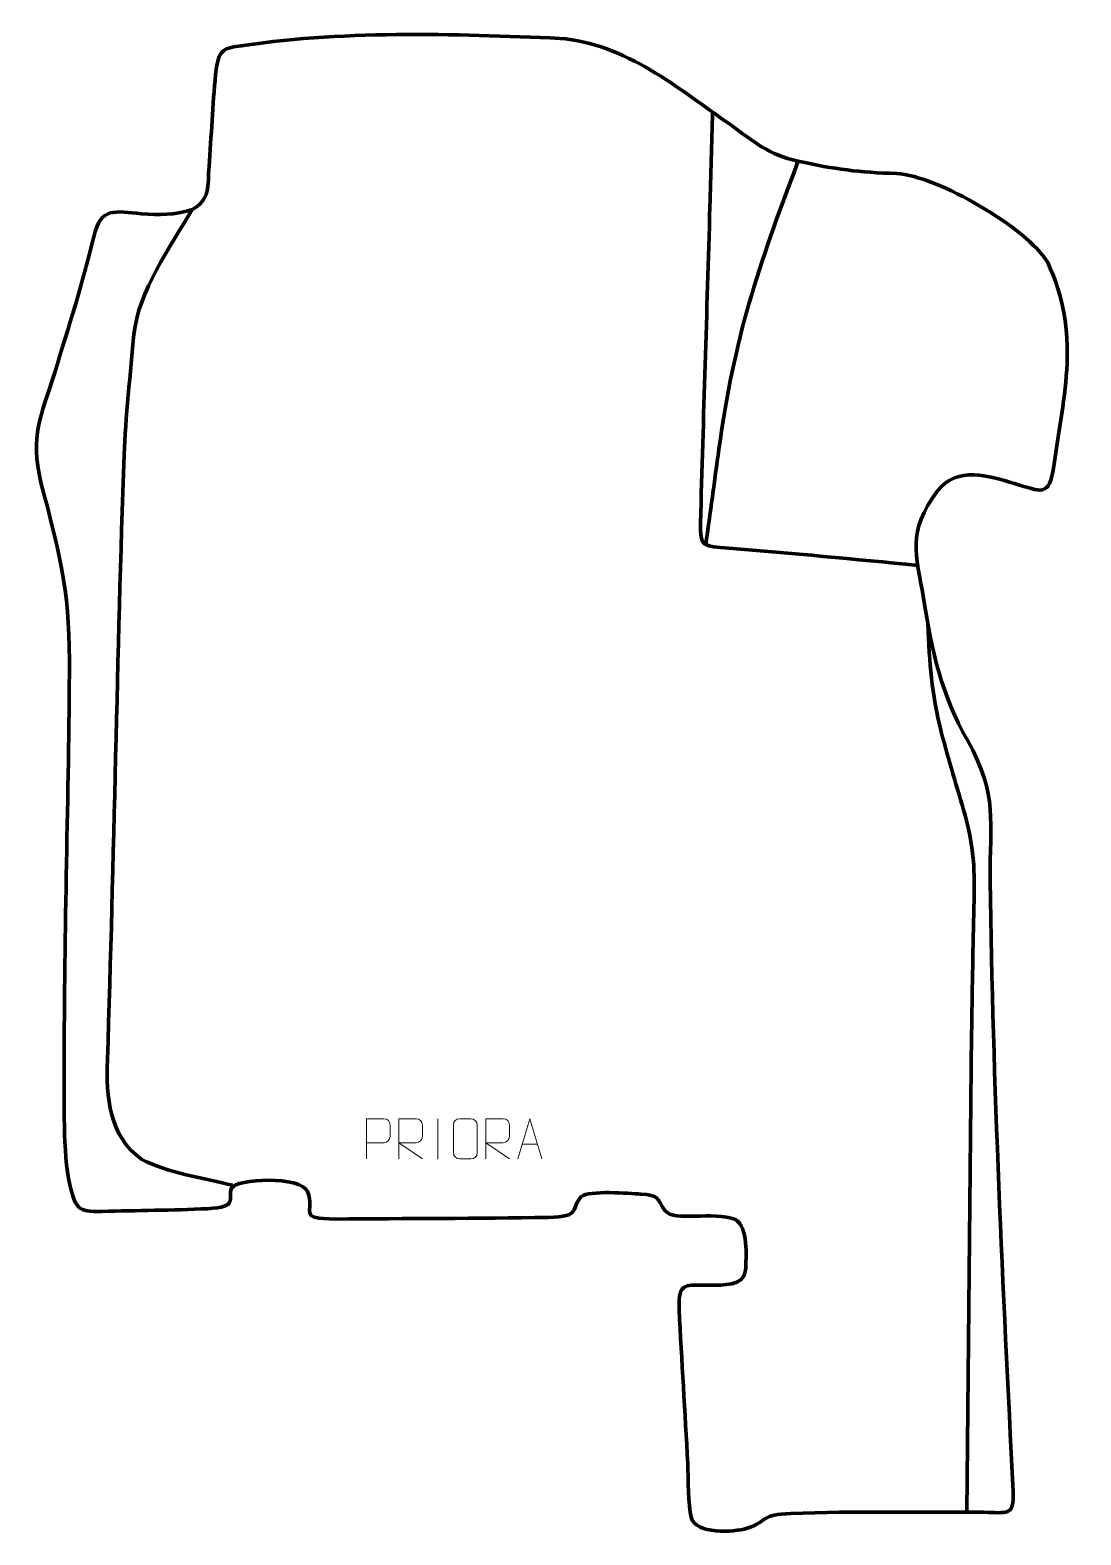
# Model space of a CAD drawing. Header units: millimetres. Extents: x -560 to 92, y -109 to 825.
import ezdxf

# ---------------------------------------------------------------- set-up
doc = ezdxf.new("R2010")
doc.units = ezdxf.units.MM
doc.header["$MEASUREMENT"] = 0
doc.layers.add('layer 2', color=7, linetype='Continuous')
doc.layers.add('layer 3', color=7, linetype='Continuous')

msp = doc.modelspace()

# ---------------------------------------------------------------- linework, layer by layer
at = {"layer": 'layer 2', "color": 140, "lineweight": 158}
for points, knots in [([(-136.1982, 773.7322), (-136.7445, 754.2051), (-137.2908, 734.678), (-137.8371, 715.1509), (-137.8371, 715.1509), (-139.6685, 649.6912), (-141.9132, 584.2357), (-143.6673, 518.7774), (-143.6673, 518.7774), (-144.079, 503.2425), (-141.5283, 504.501), (-126.1738, 503.2473), (-126.1738, 503.2473), (-87.0558, 500.0535), (-47.9646, 496.2568), (-8.8961, 492.5029)], [0, 0, 0, 0, 0.2, 0.2, 0.2, 0.2, 0.4, 0.4, 0.4, 0.4, 0.6, 0.6, 0.6, 0.6, 1, 1, 1, 1]), ([(-140.4148, 505.3476), (-137.6848, 525.1089), (-134.9549, 544.8701), (-132.225, 564.6314), (-132.225, 564.6314), (-122.9007, 633.8687), (-107.6219, 678.2836), (-83.6362, 741.8101), (-83.6362, 741.8101), (-83.6362, 741.8101), (-83.1072, 743.2094), (-83.1072, 743.2094)], [0, 0, 0, 0, 0.25, 0.25, 0.25, 0.25, 0.5, 0.5, 0.5, 0.5, 1, 1, 1, 1]), ([(-459.041, 713.311), (-472.0703, 690.9339), (-492.6875, 661.8153), (-495.0921, 635.876), (-495.0921, 635.876), (-497.2077, 613.0572), (-500.428, 583.0508), (-501.1981, 561.2091), (-501.1981, 561.2091), (-505.5866, 436.7604), (-507.4392, 310.6733), (-511.5579, 185.7144), (-511.5579, 185.7144), (-512.3143, 162.5359), (-510.7393, 138.5089), (-490.1811, 123.8751), (-490.1811, 123.8751), (-475.6868, 116.1557), (-450.3761, 111.8586), (-433.8755, 107.8992)], [0, 0, 0, 0, 0.16666667, 0.16666667, 0.16666667, 0.16666667, 0.33333333, 0.33333333, 0.33333333, 0.33333333, 0.5, 0.5, 0.5, 0.5, 0.66666667, 0.66666667, 0.66666667, 0.66666667, 1, 1, 1, 1]), ([(-2.6137, 456.4098), (-1.5789, 430.9228), (-0.627, 414.2009), (5.6733, 389.1391), (5.6733, 389.1391), (10.0919, 371.7844), (15.5499, 354.6782), (20.3935, 337.4332), (20.3935, 337.4332), (26.9069, 314.0071), (26.4429, 299.5203), (25.7854, 276.1342), (25.7854, 276.1342), (25.2768, 251.5189), (24.9069, 226.9009), (24.4457, 202.2847), (24.4457, 202.2847), (24.4457, 202.2847), (21.5543, -94.9474), (21.5543, -94.9474)], [0, 0, 0, 0, 0.16666667, 0.16666667, 0.16666667, 0.16666667, 0.33333333, 0.33333333, 0.33333333, 0.33333333, 0.5, 0.5, 0.5, 0.5, 0.66666667, 0.66666667, 0.66666667, 0.66666667, 1, 1, 1, 1])]:
    msp.add_open_spline(points, degree=3, knots=knots, dxfattribs=at)
at = {"layer": 'layer 2', "color": 250, "lineweight": 9}
for points, knots in [([(-350.8732, 124.2133), (-350.8732, 124.2133), (-350.8732, 149.1669), (-350.8732, 149.1669), (-350.8732, 149.1669), (-347.2782, 149.1669), (-343.6829, 149.1669), (-340.0875, 149.1669), (-340.0875, 149.1669), (-337.7623, 149.129), (-336.2049, 147.6389), (-336.2091, 145.2728), (-336.2091, 145.2728), (-336.2095, 143.2371), (-336.2095, 140.1778), (-336.2091, 138.1418), (-336.2091, 138.1418), (-336.2156, 136.2664), (-338.0278, 134.3245), (-340.0374, 134.3054), (-340.0374, 134.3054), (-340.0374, 134.3054), (-350.8732, 134.3054), (-350.8732, 134.3054)], [0, 0, 0, 0, 0.14285714, 0.14285714, 0.14285714, 0.14285714, 0.28571429, 0.28571429, 0.28571429, 0.28571429, 0.42857143, 0.42857143, 0.42857143, 0.42857143, 0.57142857, 0.57142857, 0.57142857, 0.57142857, 0.71428571, 0.71428571, 0.71428571, 0.71428571, 1, 1, 1, 1]), ([(-330.8732, 124.2134), (-330.8732, 124.2134), (-330.8732, 149.1669), (-330.8732, 149.1669), (-330.8732, 149.1669), (-327.2784, 149.1669), (-323.6829, 149.1669), (-320.0877, 149.1669), (-320.0877, 149.1669), (-317.7624, 149.1292), (-316.2051, 147.6392), (-316.2092, 145.2728), (-316.2092, 145.2728), (-316.2096, 143.2373), (-316.2096, 140.1779), (-316.2092, 138.1419), (-316.2092, 138.1419), (-316.2157, 136.2664), (-318.028, 134.3246), (-320.0375, 134.3055), (-320.0375, 134.3055), (-320.0375, 134.3055), (-330.8732, 134.3055), (-330.8732, 134.3055), (-330.8732, 134.3055), (-330.8732, 134.3055), (-316.2185, 124.2134), (-316.2185, 124.2134)], [0, 0, 0, 0, 0.125, 0.125, 0.125, 0.125, 0.25, 0.25, 0.25, 0.25, 0.375, 0.375, 0.375, 0.375, 0.5, 0.5, 0.5, 0.5, 0.625, 0.625, 0.625, 0.625, 0.75, 0.75, 0.75, 0.75, 1, 1, 1, 1]), ([(-293.0607, 149.1666), (-290.735, 149.1666), (-288.4089, 149.1666), (-286.0828, 149.1666), (-286.0828, 149.1666), (-284.1362, 149.2022), (-282.1448, 147.7106), (-282.1181, 145.273), (-282.1181, 145.273), (-282.1185, 139.5261), (-282.1185, 133.7788), (-282.1181, 128.0311), (-282.1181, 128.0311), (-282.2579, 125.7077), (-283.9351, 124.2281), (-286.0828, 124.2173), (-286.0828, 124.2173), (-288.4147, 124.2177), (-290.7466, 124.2177), (-293.0781, 124.2173), (-293.0781, 124.2173), (-295.0031, 124.1119), (-296.9752, 125.9964), (-296.964, 128.0137), (-296.964, 128.0137), (-296.9637, 133.7838), (-296.9637, 139.5535), (-296.964, 145.3228), (-296.964, 145.3228), (-296.9598, 147.4609), (-295.2131, 149.1801), (-293.0607, 149.1666)], [0, 0, 0, 0, 0.11111111, 0.11111111, 0.11111111, 0.11111111, 0.22222222, 0.22222222, 0.22222222, 0.22222222, 0.33333333, 0.33333333, 0.33333333, 0.33333333, 0.44444444, 0.44444444, 0.44444444, 0.44444444, 0.55555556, 0.55555556, 0.55555556, 0.55555556, 0.66666667, 0.66666667, 0.66666667, 0.66666667, 0.77777778, 0.77777778, 0.77777778, 0.77777778, 1, 1, 1, 1]), ([(-276.8732, 124.2134), (-276.8732, 124.2134), (-276.8732, 149.1669), (-276.8732, 149.1669), (-276.8732, 149.1669), (-273.2784, 149.1669), (-269.6829, 149.1669), (-266.0877, 149.1669), (-266.0877, 149.1669), (-263.7624, 149.1292), (-262.2051, 147.6392), (-262.2092, 145.2728), (-262.2092, 145.2728), (-262.2096, 143.2373), (-262.2096, 140.1779), (-262.2092, 138.1419), (-262.2092, 138.1419), (-262.2157, 136.2664), (-264.028, 134.3246), (-266.0375, 134.3055), (-266.0375, 134.3055), (-266.0375, 134.3055), (-276.8732, 134.3055), (-276.8732, 134.3055), (-276.8732, 134.3055), (-276.8732, 134.3055), (-262.2185, 124.2134), (-262.2185, 124.2134)], [0, 0, 0, 0, 0.125, 0.125, 0.125, 0.125, 0.25, 0.25, 0.25, 0.25, 0.375, 0.375, 0.375, 0.375, 0.5, 0.5, 0.5, 0.5, 0.625, 0.625, 0.625, 0.625, 0.75, 0.75, 0.75, 0.75, 1, 1, 1, 1]), ([(-257.0115, 124.2134), (-257.0115, 124.2134), (-249.6405, 149.1669), (-249.6405, 149.1669), (-249.6405, 149.1669), (-249.6405, 149.1669), (-242.0706, 124.2134), (-242.0706, 124.2134)], [0, 0, 0, 0, 0.33333333, 0.33333333, 0.33333333, 0.33333333, 1, 1, 1, 1])]:
    msp.add_open_spline(points, degree=3, knots=knots, dxfattribs=at)
for points in [[(-306.5411, 149.1772), (-306.5411, 149.1772), (-306.5411, 124.2031), (-306.5411, 124.2031)], [(-254.2889, 133.4628), (-254.2889, 133.4628), (-244.7932, 133.4628), (-244.7932, 133.4628)]]:
    msp.add_open_spline(points, degree=3, dxfattribs=at)
at = {"layer": 'layer 3', "color": 242, "lineweight": 158}
msp.add_open_spline([(-459.6144, 713.0383), (-447.534, 718.6109), (-449.4273, 728.3396), (-448.5476, 739.9681), (-448.5476, 739.9681), (-447.1341, 758.8783), (-446.2284, 778.1591), (-444.4852, 796.9861), (-444.4852, 796.9861), (-443.2065, 810.7954), (-440.2626, 812.921), (-433.1044, 814.0897), (-433.1044, 814.0897), (-368.931, 824.5694), (-295.8301, 822.296), (-230.932, 819.4272), (-230.932, 819.4272), (-190.4001, 816.4199), (-157.114, 788.184), (-124.9353, 765.7238), (-124.9353, 765.7238), (-110.0091, 755.1441), (-101.6407, 747.2329), (-83.1072, 743.2094), (-83.1072, 743.2094), (-60.5262, 738.3475), (-45.1942, 736.1623), (-22.0213, 735.6071), (-22.0213, 735.6071), (3.3033, 734.1387), (59.2663, 701.6278), (71.6882, 680.3647), (71.6882, 680.3647), (92.2826, 635.9885), (81.8862, 599.7366), (75.4009, 554.021), (75.4009, 554.021), (72.6228, 534.4377), (67.8453, 538.2831), (51.1023, 543.2388), (51.1023, 543.2388), (34.8297, 548.0553), (15.9142, 554.3089), (3.3419, 538.7732), (3.3419, 538.7732), (-16.0021, 512.2107), (-10.0038, 501.0227), (-5.0833, 470.7957), (-5.0833, 470.7957), (0.3133, 438.0569), (5.3783, 412.9188), (22.1326, 383.6437), (22.1326, 383.6437), (41.0586, 348.8571), (35.612, 334.195), (35.9879, 296.8584), (35.9879, 296.8584), (37.7225, 170.4581), (43.8958, 44.176), (50.2975, -82.0575), (50.2975, -82.0575), (50.6539, -98.0451), (46.7822, -94.9929), (31.8644, -94.9706), (31.8644, -94.9706), (-7.6884, -94.9183), (-48.0124, -94.376), (-87.4954, -95.6529), (-87.4954, -95.6529), (-106.915, -96.5157), (-100.4058, -99.7542), (-114.7804, -104.9262), (-114.7804, -104.9262), (-123.1548, -107.3089), (-146.6246, -109.004), (-149.5404, -97.969), (-149.5404, -97.969), (-151.4009, -90.9285), (-151.18, -73.4362), (-151.6006, -64.9541), (-151.6006, -64.9541), (-153.2109, -32.9292), (-155.3512, -0.8818), (-156.9223, 31.108), (-156.9223, 31.108), (-157.499, 48.5255), (-152.9983, 45.7173), (-137.6082, 45.9692), (-137.6082, 45.9692), (-130.3966, 46.0315), (-116.4402, 45.1685), (-115.7114, 55.162), (-115.7114, 55.162), (-115.323, 63.0461), (-114.063, 82.3112), (-122.018, 86.6303), (-122.018, 86.6303), (-135.586, 92.204), (-160.0436, 84.7454), (-165.7008, 92.2217), (-165.7008, 92.2217), (-170.9553, 99.8594), (-168.959, 101.6827), (-180.9572, 102.452), (-180.9572, 102.452), (-187.7762, 102.8892), (-212.9839, 104.8904), (-217.6077, 100.8669), (-217.6077, 100.8669), (-224.6576, 93.6327), (-216.8954, 88.3129), (-238.2448, 87.9773), (-238.2448, 87.9773), (-281.9411, 87.2905), (-326.0596, 87.2775), (-369.7943, 86.9669), (-369.7943, 86.9669), (-394.4479, 87.0727), (-382.4327, 91.2167), (-387.479, 103.9758), (-387.479, 103.9758), (-391.4592, 114.0394), (-431.9405, 112.0715), (-434.557, 106.031), (-434.557, 106.031), (-437.4268, 99.4055), (-429.5053, 94.5742), (-449.5786, 93.373), (-449.5786, 93.373), (-471.3471, 92.3216), (-493.2094, 92.3489), (-515.0184, 91.6221), (-515.0184, 91.6221), (-530.44, 91.2849), (-531.0332, 93.7345), (-534.9105, 108.2382), (-534.9105, 108.2382), (-539.338, 128.2079), (-538.2152, 160.6898), (-538.335, 182.0297), (-538.335, 182.0297), (-538.5603, 265.9528), (-535.4615, 349.7404), (-535.0932, 433.6012), (-535.0932, 433.6012), (-535.3415, 478.8545), (-541.5284, 501.0582), (-552.8235, 543.9121), (-552.8235, 543.9121), (-559.5211, 573.2898), (-552.6883, 584.8119), (-544.2446, 612.2178), (-544.2446, 612.2178), (-535.5379, 640.3478), (-526.9306, 667.6715), (-520.0513, 696.3604), (-520.0513, 696.3604), (-515.5004, 715.3389), (-507.0908, 711.9514), (-490.3291, 710.6603), (-490.3291, 710.6603), (-479.7784, 709.8476), (-469.7961, 709.7748), (-459.6144, 713.0383)], degree=3, knots=[0, 0, 0, 0, 0.02380952, 0.02380952, 0.02380952, 0.02380952, 0.04761905, 0.04761905, 0.04761905, 0.04761905, 0.07142857, 0.07142857, 0.07142857, 0.07142857, 0.0952381, 0.0952381, 0.0952381, 0.0952381, 0.11904762, 0.11904762, 0.11904762, 0.11904762, 0.14285714, 0.14285714, 0.14285714, 0.14285714, 0.16666667, 0.16666667, 0.16666667, 0.16666667, 0.19047619, 0.19047619, 0.19047619, 0.19047619, 0.21428571, 0.21428571, 0.21428571, 0.21428571, 0.23809524, 0.23809524, 0.23809524, 0.23809524, 0.26190476, 0.26190476, 0.26190476, 0.26190476, 0.28571429, 0.28571429, 0.28571429, 0.28571429, 0.30952381, 0.30952381, 0.30952381, 0.30952381, 0.33333333, 0.33333333, 0.33333333, 0.33333333, 0.35714286, 0.35714286, 0.35714286, 0.35714286, 0.38095238, 0.38095238, 0.38095238, 0.38095238, 0.4047619, 0.4047619, 0.4047619, 0.4047619, 0.42857143, 0.42857143, 0.42857143, 0.42857143, 0.45238095, 0.45238095, 0.45238095, 0.45238095, 0.47619048, 0.47619048, 0.47619048, 0.47619048, 0.5, 0.5, 0.5, 0.5, 0.52380952, 0.52380952, 0.52380952, 0.52380952, 0.54761905, 0.54761905, 0.54761905, 0.54761905, 0.57142857, 0.57142857, 0.57142857, 0.57142857, 0.5952381, 0.5952381, 0.5952381, 0.5952381, 0.61904762, 0.61904762, 0.61904762, 0.61904762, 0.64285714, 0.64285714, 0.64285714, 0.64285714, 0.66666667, 0.66666667, 0.66666667, 0.66666667, 0.69047619, 0.69047619, 0.69047619, 0.69047619, 0.71428571, 0.71428571, 0.71428571, 0.71428571, 0.73809524, 0.73809524, 0.73809524, 0.73809524, 0.76190476, 0.76190476, 0.76190476, 0.76190476, 0.78571429, 0.78571429, 0.78571429, 0.78571429, 0.80952381, 0.80952381, 0.80952381, 0.80952381, 0.83333333, 0.83333333, 0.83333333, 0.83333333, 0.85714286, 0.85714286, 0.85714286, 0.85714286, 0.88095238, 0.88095238, 0.88095238, 0.88095238, 0.9047619, 0.9047619, 0.9047619, 0.9047619, 0.92857143, 0.92857143, 0.92857143, 0.92857143, 0.95238095, 0.95238095, 0.95238095, 0.95238095, 1, 1, 1, 1], dxfattribs=at)

doc.saveas('drawing.dxf')
